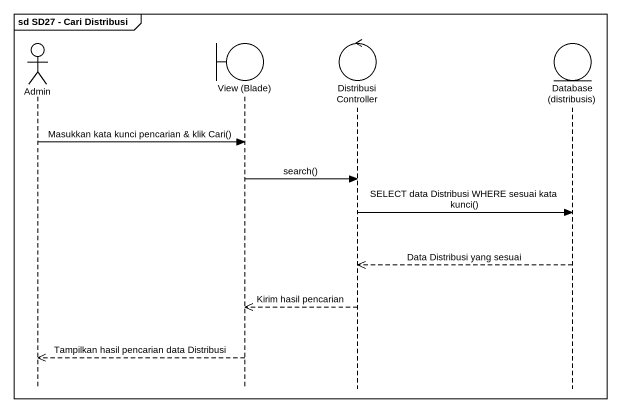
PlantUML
@startuml
mainframe sd SD27 - Cari Distribusi
hide footbox
actor Admin
boundary "View (Blade)" as View_Blade
control DistribusiController
entity "Database (distribusis)" as Database_distribusis

Admin -> View_Blade : Masukkan kata kunci pencarian & klik Cari()
View_Blade -> DistribusiController : search()
DistribusiController -> Database_distribusis : SELECT data Distribusi WHERE sesuai kata kunci()
Database_distribusis -->> DistribusiController : Data Distribusi yang sesuai
DistribusiController -->> View_Blade : Kirim hasil pencarian
View_Blade -->> Admin : Tampilkan hasil pencarian data Distribusi
@enduml
